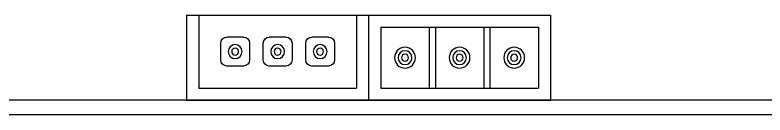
# Model space of a CAD drawing. Header units: millimetres. Extents: x -64157 to 9394, y -60673 to 2699.
# Drawn here: x -59350 to -53167, y -52573 to -51753 of the extents above; entities that cross this region are included whole.
import ezdxf

# ---------------------------------------------------------------- set-up
doc = ezdxf.new("R2010")
doc.units = ezdxf.units.MM
doc.layers.add('Новое оБорудование', color=1, linetype='Continuous', lineweight=30)

# ---------------------------------------------------------------- blocks, each defined once
blk = doc.blocks.new('мармит 2222')
for p, q in [((-13408.9, -688174.4), (-13408.9, -689674.4)), ((-13408.9, -688174.4), (-12708.9, -688174.4)), ((-12708.9, -688174.4), (-12708.9, -689674.4)), ((-13408.9, -688274.4), (-12808.9, -688274.4)), ((-12808.9, -688274.4), (-12808.9, -689574.4)), ((-13040.1, -688455.5), (-13177.8, -688455.5)), ((-13227.8, -688643.2), (-13227.8, -688505.5)), ((-12990.1, -688643.2), (-12990.1, -688505.5)), ((-13177.8, -688693.2), (-13040.1, -688693.2)), ((-13227.8, -688993.2), (-13227.8, -688855.5)), ((-13040.1, -688805.5), (-13177.8, -688805.5)), ((-12990.1, -688993.2), (-12990.1, -688855.5)), ((-13177.8, -689043.2), (-13040.1, -689043.2)), ((-13040.1, -689155.5), (-13177.8, -689155.5)), ((-13227.8, -689343.2), (-13227.8, -689205.5)), ((-12990.1, -689343.2), (-12990.1, -689205.5)), ((-13177.8, -689393.2), (-13040.1, -689393.2)), ((-13408.9, -689574.4), (-12808.9, -689574.4)), ((-13408.9, -689674.4), (-12708.9, -689674.4))]:
    blk.add_line(p, q)
at = {"color": 0}
for centre, radius in [((-13108.9, -688574.4), 57.1), ((-13108.9, -688574.4), 28.6), ((-13108.9, -688924.4), 57.1), ((-13108.9, -688924.4), 28.6), ((-13108.9, -689274.4), 57.1), ((-13108.9, -689274.4), 28.6)]:
    blk.add_circle(centre, radius, dxfattribs=at)
for centre, start, end in [((-13177.8, -688505.5), 90, 180), ((-13040.1, -688505.5), 0, 90), ((-13177.8, -688643.2), 180, 270), ((-13040.1, -688643.2), 270, 0), ((-13177.8, -688855.5), 90, 180), ((-13040.1, -688855.5), 0, 90), ((-13177.8, -688993.2), 180, 270), ((-13040.1, -688993.2), 270, 0), ((-13177.8, -689205.5), 90, 180), ((-13040.1, -689205.5), 0, 90), ((-13177.8, -689343.2), 180, 270), ((-13040.1, -689343.2), 270, 0)]:
    blk.add_arc(centre, 50, start, end)
blk = doc.blocks.new('мармит для первых блд 000')
for p, q in [((-13408.9, -690104.1), (-13408.9, -691604.1)), ((-13408.9, -690104.1), (-12708.9, -690104.1)), ((-12708.9, -690104.1), (-12708.9, -691604.1)), ((-13308.9, -690204.1), (-12808.9, -690204.1)), ((-13308.9, -690204.1), (-13308.9, -691504.1)), ((-12808.9, -690204.1), (-12808.9, -691504.1)), ((-13308.9, -690604.1), (-12808.9, -690604.1)), ((-13308.9, -690654.1), (-12808.9, -690654.1)), ((-13308.9, -691054.1), (-12808.9, -691054.1)), ((-13308.9, -691104.1), (-12808.9, -691104.1)), ((-13308.9, -691504.1), (-12808.9, -691504.1)), ((-13408.9, -691604.1), (-12708.9, -691604.1))]:
    blk.add_line(p, q)
at = {"color": 0}
for centre, radius in [((-13058.9, -690404.1), 85.7), ((-13058.9, -690404.1), 57.1), ((-13058.9, -690404.1), 28.6), ((-13058.9, -690854.1), 85.7), ((-13058.9, -690854.1), 57.1), ((-13058.9, -690854.1), 28.6), ((-13058.9, -691304.1), 85.7), ((-13058.9, -691304.1), 57.1), ((-13058.9, -691304.1), 28.6)]:
    blk.add_circle(centre, radius, dxfattribs=at)

msp = doc.modelspace()

# ---------------------------------------------------------------- linework, layer by layer
for p, q in [((-53057.1, -52452.5), (-60577.1, -52452.5)), ((-52937.1, -52572.5), (-60577.1, -52572.5))]:
    msp.add_line(p, q)

# ---------------------------------------------------------------- block references
at = {"layer": 'Новое оБорудование', "xscale": -1, "rotation": 90}
for name, p in [('мармит 2222', (-746108.9, -65161.4)), ('мармит для первых блд 000', (-746538.7, -65161.4))]:
    msp.add_blockref(name, p, dxfattribs=at)

doc.saveas('drawing.dxf')
